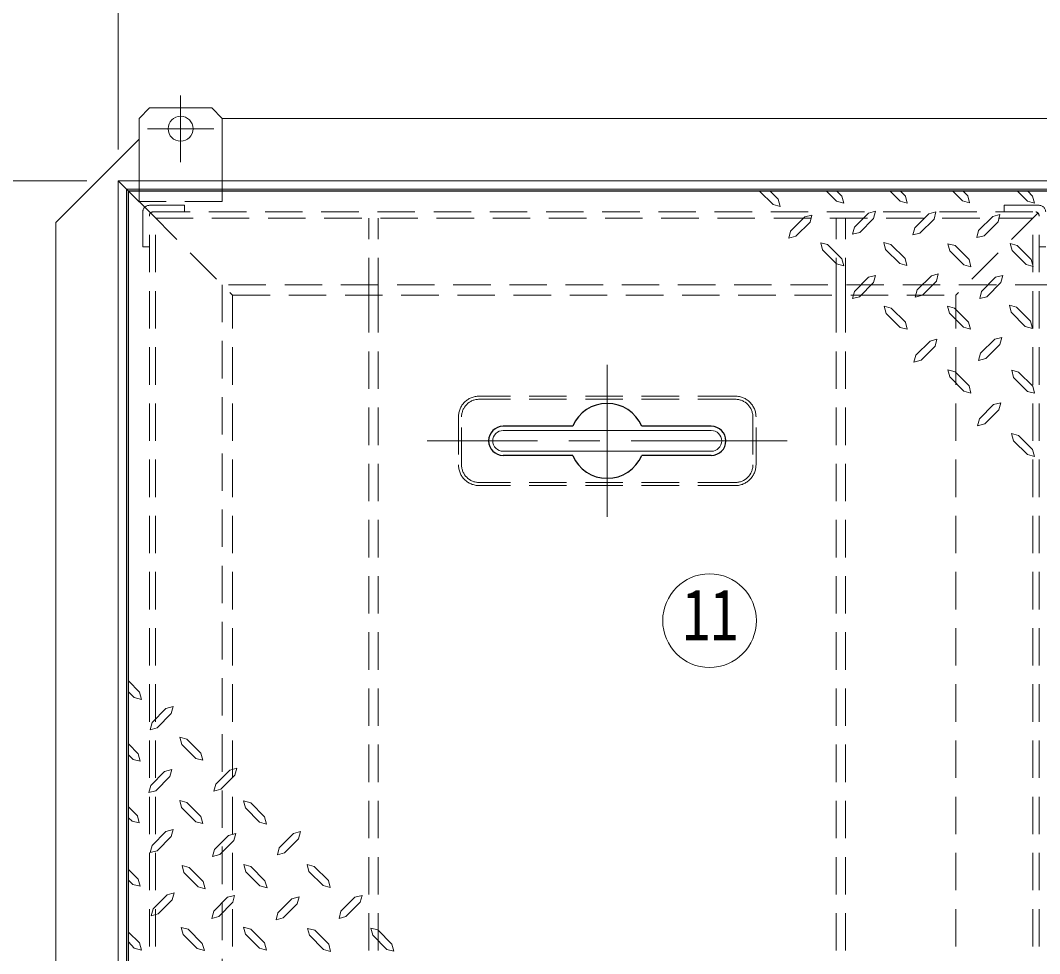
# Model space of a CAD drawing. Units: millimetres at full size, sheet at 1:15; details may follow other scales. Extents: x -3171 to 2904, y -2098 to 2117.
# Drawn here: x -2450.4 to -1960.6, y 1175.6 to 1624.1 of the extents above; entities that cross this region are included whole.
import ezdxf
from ezdxf.enums import TextEntityAlignment as Align

# ---------------------------------------------------------------- set-up
doc = ezdxf.new("R2010")
doc.units = ezdxf.units.MM
doc.header["$LTSCALE"] = 15
doc.linetypes.add('CHAIN1', pattern=[8, 5, -1, 1, -1])
doc.linetypes.add('DASHED1', pattern=[1.8, 1.2, -0.6])
doc.layers.add('0-0_ﾚｲﾔ1', color=4, linetype='Continuous', lineweight=9)
doc.styles.add('ＭＳ ゴシック', font='')
doc.styles.get('ＭＳ ゴシック').set_extended_font_data('MS Gothic')

msp = doc.modelspace()

# ---------------------------------------------------------------- linework, layer by layer
at = {"layer": '0-0_ﾚｲﾔ1', "linetype": 'CHAIN1'}
for p, q in [((-2403.38, 1877.05), (-2403.38, 1562.05)), ((-2373.38, 1588.05), (-2373.38, 1556.05)), ((-2389.38, 1572.05), (-2357.38, 1572.05)), ((-2843.38, 1547.05), (-2418.38, 1547.05)), ((-2168.38, 1458.55), (-2168.38, 1385.55)), ((-2081.88, 1422.05), (-2254.88, 1422.05))]:
    msp.add_line(p, q, dxfattribs=at)
at = {"layer": '0-0_ﾚｲﾔ1'}
for p, q in [((-2388.38, 1582.05), (-2393.38, 1577.05)), ((-2388.38, 1582.05), (-2358.38, 1582.05)), ((-2353.38, 1577.05), (-2358.38, 1582.05)), ((-2393.38, 1577.05), (-2393.38, 1547.05)), ((-2353.38, 1577.05), (-2353.38, 1547.05)), ((-1949.38, 1577.05), (-2353.38, 1577.05)), ((-2433.38, 1527.05), (-2393.38, 1567.05)), ((-2399.38, 1543.05), (-2398.38, 1542.05)), ((-2095.19, 1542.05), (-2088.71, 1535.72)), ((-2090.11, 1542.05), (-2086.25, 1538.19)), ((-2086.25, 1538.19), (-2085.28, 1534.76)), ((-2062.99, 1542.05), (-2058.16, 1537.22)), ((-2058.06, 1542.05), (-2055.7, 1539.69)), ((-2055.7, 1539.69), (-2054.73, 1536.36)), ((-2032.44, 1542.05), (-2027.62, 1537.22)), ((-2027.4, 1542.05), (-2025.04, 1539.69)), ((-2025.04, 1539.69), (-2024.19, 1536.26)), ((-2002.25, 1542.05), (-1997.71, 1537.33)), ((-1997.39, 1542.05), (-1995.14, 1539.79)), ((-1995.14, 1539.79), (-1994.28, 1536.47)), ((-1971.24, 1542.05), (-1966.41, 1537.22)), ((-1966.31, 1542.05), (-1963.95, 1539.69)), ((-1963.95, 1539.69), (-1962.98, 1536.26)), ((-2085.28, 1534.76), (-2088.71, 1535.72)), ((-2054.73, 1536.36), (-2058.16, 1537.22)), ((-2024.19, 1536.26), (-2027.62, 1537.22)), ((-1994.28, 1536.47), (-1997.71, 1537.33)), ((-1962.98, 1536.26), (-1966.41, 1537.22)), ((-2080.25, 1522.86), (-2073.39, 1529.72)), ((-2047.02, 1522.22), (-2040.37, 1528.97)), ((-2020.54, 1524.36), (-2013.79, 1531.22)), ((-2018.08, 1521.89), (-2011.32, 1528.65)), ((-1989.89, 1523.07), (-1983.03, 1529.93)), ((-1983.03, 1529.93), (-1979.7, 1530.79)), ((-1979.7, 1530.79), (-1980.56, 1527.36)), ((-2433.38, 1527.05), (-2433.38, 1152.05)), ((-2077.67, 1520.39), (-2070.92, 1527.15)), ((-2049.59, 1524.68), (-2050.45, 1521.36)), ((-2020.54, 1524.36), (-2021.51, 1521.04)), ((-1987.31, 1520.61), (-1980.56, 1527.36)), ((-2080.25, 1522.86), (-2081.1, 1519.54)), ((-2077.67, 1520.39), (-2081.1, 1519.54)), ((-2047.02, 1522.22), (-2050.45, 1521.36)), ((-2018.08, 1521.89), (-2021.51, 1521.04)), ((-1989.89, 1523.07), (-1990.74, 1519.75)), ((-1987.31, 1520.61), (-1990.74, 1519.75)), ((-2064.92, 1513.86), (-2065.78, 1517.29)), ((-2062.45, 1516.43), (-2065.78, 1517.29)), ((-2064.92, 1513.86), (-2058.16, 1507.1)), ((-2062.45, 1516.43), (-2055.7, 1509.57)), ((-2034.58, 1513.96), (-2035.44, 1517.39)), ((-2032.12, 1516.43), (-2035.44, 1517.39)), ((-2034.58, 1513.96), (-2027.83, 1507.21)), ((-2032.12, 1516.43), (-2025.26, 1509.67)), ((-2001.25, 1515.89), (-2004.68, 1516.75)), ((-2003.71, 1513.32), (-2004.68, 1516.75)), ((-2001.25, 1515.89), (-1994.5, 1509.14)), ((-1973.81, 1513.53), (-1974.77, 1516.96)), ((-1971.34, 1516), (-1974.77, 1516.96)), ((-1973.81, 1513.53), (-1967.06, 1506.78)), ((-1971.34, 1516), (-1964.59, 1509.25)), ((-2055.7, 1509.57), (-2054.73, 1506.24)), ((-2025.26, 1509.67), (-2024.4, 1506.35)), ((-2003.71, 1513.32), (-1997.07, 1506.67)), ((-1994.5, 1509.14), (-1993.64, 1505.71)), ((-1964.59, 1509.25), (-1963.63, 1505.92)), ((-2054.73, 1506.24), (-2058.16, 1507.1)), ((-2024.4, 1506.35), (-2027.83, 1507.21)), ((-1993.64, 1505.71), (-1997.07, 1506.67)), ((-1963.63, 1505.92), (-1967.06, 1506.78)), ((-2049.59, 1493.81), (-2042.84, 1500.67)), ((-2042.84, 1500.67), (-2039.51, 1501.53)), ((-2039.51, 1501.53), (-2040.37, 1498.1)), ((-2019.36, 1494.56), (-2012.61, 1501.31)), ((-2016.9, 1492.1), (-2010.14, 1498.85)), ((-2012.61, 1501.31), (-2009.29, 1502.28)), ((-2009.29, 1502.28), (-2010.14, 1498.85)), ((-1988.49, 1493.81), (-1981.74, 1500.67)), ((-1981.74, 1500.67), (-1978.31, 1501.53)), ((-1978.31, 1501.53), (-1979.27, 1498.1)), ((-2047.12, 1491.35), (-2040.37, 1498.1)), ((-2019.36, 1494.56), (-2020.33, 1491.13)), ((-1985.92, 1491.35), (-1979.27, 1498.1)), ((-2049.59, 1493.81), (-2050.55, 1490.49)), ((-2047.12, 1491.35), (-2050.55, 1490.49)), ((-2016.9, 1492.1), (-2020.33, 1491.13)), ((-1988.49, 1493.81), (-1989.35, 1490.49)), ((-1985.92, 1491.35), (-1989.35, 1490.49)), ((-2031.9, 1485.77), (-2035.23, 1486.74)), ((-2034.37, 1483.31), (-2035.23, 1486.74)), ((-2031.9, 1485.77), (-2025.04, 1479.02)), ((-2001.46, 1485.88), (-2004.89, 1486.84)), ((-2003.93, 1483.41), (-2004.89, 1486.84)), ((-2001.46, 1485.88), (-1994.71, 1479.13)), ((-1971.77, 1486.31), (-1975.09, 1487.27)), ((-1974.24, 1483.84), (-1975.09, 1487.27)), ((-1971.77, 1486.31), (-1964.91, 1479.56)), ((-2034.37, 1483.31), (-2027.62, 1476.55)), ((-2003.93, 1483.41), (-1997.18, 1476.66)), ((-1974.24, 1483.84), (-1967.48, 1477.09)), ((-1964.91, 1479.56), (-1964.05, 1476.13)), ((-2024.19, 1475.7), (-2027.62, 1476.55)), ((-2025.04, 1479.02), (-2024.19, 1475.7)), ((-1993.75, 1475.7), (-1997.18, 1476.66)), ((-1994.71, 1479.13), (-1993.75, 1475.7)), ((-1964.05, 1476.13), (-1967.48, 1477.09)), ((-1988.92, 1464.12), (-1982.17, 1470.87)), ((-2017.54, 1460.8), (-2010.79, 1467.55)), ((-1986.46, 1461.65), (-1979.7, 1468.41)), ((-2020.01, 1463.26), (-2020.97, 1459.83)), ((-2017.54, 1460.8), (-2020.97, 1459.83)), ((-1988.92, 1464.12), (-1989.89, 1460.69)), ((-1986.46, 1461.65), (-1989.89, 1460.69)), ((-2003.71, 1452.76), (-2004.68, 1456.19)), ((-2001.25, 1455.22), (-2004.68, 1456.19)), ((-2001.25, 1455.22), (-1994.5, 1448.47)), ((-1970.7, 1455.12), (-1974.02, 1455.97)), ((-1973.17, 1452.54), (-1974.02, 1455.97)), ((-1970.7, 1455.12), (-1963.84, 1448.26)), ((-2003.71, 1452.76), (-1997.07, 1446.01)), ((-1973.17, 1452.54), (-1966.41, 1445.79)), ((-1993.64, 1445.04), (-1997.07, 1446.01)), ((-1994.5, 1448.47), (-1993.64, 1445.04)), ((-1962.98, 1444.93), (-1966.41, 1445.79)), ((-1963.84, 1448.26), (-1962.98, 1444.93)), ((-1989.46, 1432.71), (-1982.7, 1439.47)), ((-1986.99, 1430.25), (-1980.24, 1437)), ((-1989.46, 1432.71), (-1990.42, 1429.28)), ((-1986.99, 1430.25), (-1990.42, 1429.28)), ((-1970.7, 1424.68), (-1974.13, 1425.53)), ((-1973.17, 1422.1), (-1974.13, 1425.53)), ((-1973.17, 1422.1), (-1966.41, 1415.46)), ((-1970.7, 1424.68), (-1963.95, 1417.92)), ((-1963.95, 1417.92), (-1962.98, 1414.49)), ((-1962.98, 1414.49), (-1966.41, 1415.46)), ((-2393.18, 1301.25), (-2398.38, 1306.66)), ((-2395.65, 1298.68), (-2398.38, 1301.41)), ((-2395.65, 1298.68), (-2392.22, 1297.82)), ((-2393.18, 1301.25), (-2392.22, 1297.82)), ((-2380.43, 1293.43), (-2387.07, 1286.67)), ((-2380.43, 1293.43), (-2377, 1294.39)), ((-2377.86, 1290.96), (-2377, 1294.39)), ((-2377.86, 1290.96), (-2384.61, 1284.21)), ((-2388.04, 1283.24), (-2387.07, 1286.67)), ((-2384.61, 1284.21), (-2388.04, 1283.24)), ((-2373.78, 1279.6), (-2370.35, 1278.63)), ((-2372.82, 1276.17), (-2373.78, 1279.6)), ((-2363.6, 1271.99), (-2370.35, 1278.63)), ((-2393.72, 1271.56), (-2398.38, 1276.41)), ((-2366.07, 1269.42), (-2372.82, 1276.17)), ((-2396.19, 1268.99), (-2398.38, 1271.18)), ((-2396.19, 1268.99), (-2392.76, 1268.13)), ((-2393.72, 1271.56), (-2392.76, 1268.13)), ((-2366.07, 1269.42), (-2362.64, 1268.56)), ((-2363.6, 1271.99), (-2362.64, 1268.56)), ((-2381.07, 1263.2), (-2377.64, 1264.06)), ((-2378.5, 1260.73), (-2377.64, 1264.06)), ((-2349.77, 1263.84), (-2356.53, 1257.09)), ((-2349.77, 1263.84), (-2346.34, 1264.81)), ((-2347.31, 1261.38), (-2346.34, 1264.81)), ((-2381.07, 1263.2), (-2387.72, 1256.45)), ((-2378.5, 1260.73), (-2385.25, 1253.87)), ((-2347.31, 1261.38), (-2354.06, 1254.62)), ((-2388.68, 1253.02), (-2387.72, 1256.45)), ((-2385.25, 1253.87), (-2388.68, 1253.02)), ((-2373.78, 1249.16), (-2370.35, 1248.3)), ((-2372.93, 1245.83), (-2373.78, 1249.16)), ((-2343.13, 1249.05), (-2339.7, 1248.09)), ((-2342.27, 1245.62), (-2343.13, 1249.05)), ((-2394.15, 1241.87), (-2398.38, 1246.1)), ((-2366.07, 1238.97), (-2372.93, 1245.83)), ((-2363.6, 1241.55), (-2370.35, 1248.3)), ((-2335.52, 1238.87), (-2342.27, 1245.62)), ((-2333.05, 1241.33), (-2339.7, 1248.09)), ((-2396.72, 1239.3), (-2398.38, 1240.96)), ((-2396.72, 1239.3), (-2393.29, 1238.44)), ((-2394.15, 1241.87), (-2393.29, 1238.44)), ((-2363.6, 1241.55), (-2362.74, 1238.12)), ((-2333.05, 1241.33), (-2332.09, 1237.9)), ((-2380.43, 1234.37), (-2387.07, 1227.61)), ((-2380.43, 1234.37), (-2377, 1235.22)), ((-2377.86, 1231.9), (-2377, 1235.22)), ((-2366.07, 1238.97), (-2362.74, 1238.12)), ((-2335.52, 1238.87), (-2332.09, 1237.9)), ((-2377.86, 1231.9), (-2384.61, 1225.04)), ((-2350.31, 1232.44), (-2357.06, 1225.68)), ((-2347.84, 1229.97), (-2354.6, 1223.22)), ((-2350.31, 1232.44), (-2346.88, 1233.4)), ((-2347.84, 1229.97), (-2346.88, 1233.4)), ((-2319.22, 1233.29), (-2325.98, 1226.54)), ((-2319.22, 1233.29), (-2315.79, 1234.26)), ((-2316.76, 1230.83), (-2315.79, 1234.26)), ((-2388.04, 1224.18), (-2387.07, 1227.61)), ((-2384.61, 1225.04), (-2388.04, 1224.18)), ((-2393.83, 1211.43), (-2398.38, 1215.98)), ((-2372.71, 1217.97), (-2369.28, 1217)), ((-2371.85, 1214.54), (-2372.71, 1217.97)), ((-2362.53, 1210.25), (-2369.28, 1217)), ((-2343.02, 1218.39), (-2339.59, 1217.43)), ((-2342.06, 1214.96), (-2343.02, 1218.39)), ((-2335.3, 1208.21), (-2342.06, 1214.96)), ((-2332.84, 1210.68), (-2339.59, 1217.43)), ((-2312.58, 1218.39), (-2309.15, 1217.54)), ((-2311.72, 1215.07), (-2312.58, 1218.39)), ((-2304.86, 1208.32), (-2311.72, 1215.07)), ((-2302.4, 1210.78), (-2309.15, 1217.54)), ((-2396.29, 1208.85), (-2398.38, 1210.94)), ((-2393.83, 1211.43), (-2392.86, 1208)), ((-2364.99, 1207.78), (-2371.85, 1214.54)), ((-2362.53, 1210.25), (-2361.67, 1206.82)), ((-2332.84, 1210.68), (-2331.87, 1207.25)), ((-2302.4, 1210.78), (-2301.54, 1207.35)), ((-2396.29, 1208.85), (-2392.86, 1208)), ((-2364.99, 1207.78), (-2361.67, 1206.82)), ((-2335.3, 1208.21), (-2331.87, 1207.25)), ((-2304.86, 1208.32), (-2301.54, 1207.35)), ((-2379.89, 1203.92), (-2386.65, 1197.17)), ((-2377.43, 1201.46), (-2384.18, 1194.71)), ((-2379.89, 1203.92), (-2376.46, 1204.89)), ((-2377.43, 1201.46), (-2376.46, 1204.89)), ((-2350.85, 1202.75), (-2357.49, 1195.99)), ((-2348.27, 1200.28), (-2355.03, 1193.42)), ((-2350.85, 1202.75), (-2347.42, 1203.6)), ((-2348.27, 1200.28), (-2347.42, 1203.6)), ((-2319.87, 1201.99), (-2326.62, 1195.24)), ((-2319.87, 1201.99), (-2316.44, 1202.96)), ((-2317.4, 1199.53), (-2316.44, 1202.96)), ((-2289.64, 1202.75), (-2296.39, 1195.99)), ((-2287.18, 1200.28), (-2293.93, 1193.42)), ((-2289.64, 1202.75), (-2286.21, 1203.6)), ((-2287.18, 1200.28), (-2286.21, 1203.6)), ((-2358.46, 1192.56), (-2357.49, 1195.99)), ((-2327.48, 1191.81), (-2326.62, 1195.24)), ((-2317.4, 1199.53), (-2324.16, 1192.78)), ((-2297.25, 1192.56), (-2296.39, 1195.99)), ((-2355.03, 1193.42), (-2358.46, 1192.56)), ((-2324.16, 1192.78), (-2327.48, 1191.81)), ((-2293.93, 1193.42), (-2297.25, 1192.56)), ((-2393.18, 1180.77), (-2398.38, 1185.97)), ((-2373.14, 1188.17), (-2369.71, 1187.31)), ((-2372.18, 1184.84), (-2373.14, 1188.17)), ((-2362.96, 1180.56), (-2369.71, 1187.31)), ((-2343.13, 1188.38), (-2339.7, 1187.42)), ((-2342.27, 1184.95), (-2343.13, 1188.38)), ((-2333.05, 1180.77), (-2339.7, 1187.42)), ((-2312.36, 1187.74), (-2308.93, 1186.88)), ((-2311.51, 1184.42), (-2312.36, 1187.74)), ((-2302.18, 1180.13), (-2308.93, 1186.88)), ((-2282.03, 1187.85), (-2278.6, 1186.99)), ((-2281.07, 1184.52), (-2282.03, 1187.85)), ((-2271.85, 1180.24), (-2278.6, 1186.99)), ((-2395.65, 1178.2), (-2398.38, 1181.32)), ((-2393.18, 1180.77), (-2392.22, 1177.34)), ((-2365.42, 1178.09), (-2372.18, 1184.84)), ((-2362.96, 1180.56), (-2361.99, 1177.13)), ((-2335.52, 1178.2), (-2342.27, 1184.95)), ((-2333.05, 1180.77), (-2332.09, 1177.34)), ((-2304.65, 1177.66), (-2311.51, 1184.42)), ((-2274.31, 1177.66), (-2281.07, 1184.52)), ((-2395.65, 1178.2), (-2392.22, 1177.34)), ((-2365.42, 1178.09), (-2361.99, 1177.13)), ((-2335.52, 1178.2), (-2332.09, 1177.34)), ((-2304.65, 1177.66), (-2301.32, 1176.7)), ((-2302.18, 1180.13), (-2301.32, 1176.7)), ((-2274.31, 1177.66), (-2270.99, 1176.81)), ((-2271.85, 1180.24), (-2270.99, 1176.81))]:
    msp.add_line(p, q, dxfattribs=at)
at = {"layer": '0-0_ﾚｲﾔ1', "color": 7, "lineweight": 18}
for p, q in [((-2399.38, 1543.05), (-2403.38, 1547.05)), ((-1013.38, 1547.05), (-2403.38, 1547.05)), ((-2403.38, 1547.05), (-2403.38, 1152.05)), ((-1017.38, 1543.05), (-2399.38, 1543.05)), ((-2399.38, 1543.05), (-2399.38, 1152.05)), ((-2118.38, 1427.05), (-2218.38, 1427.05)), ((-2118.38, 1417.05), (-2218.38, 1417.05))]:
    msp.add_line(p, q, dxfattribs=at)
at = {"layer": '0-0_ﾚｲﾔ1', "linetype": 'DASHED1'}
for p, q in [((-2393.38, 1547.05), (-2393.38, 1537.05)), ((-2353.38, 1547.05), (-2353.38, 1537.05)), ((-2387.91, 1531.58), (-2398.38, 1542.05)), ((-2353.38, 1537.05), (-2393.38, 1537.05)), ((-2388.38, 1535.25), (-2371.58, 1535.25)), ((-2371.58, 1535.25), (-2371.58, 1532.05)), ((-1977.68, 1532.05), (-1977.68, 1535.25)), ((-1960.88, 1535.25), (-1977.68, 1535.25)), ((-2391.58, 1532.05), (-2391.58, 1515.25)), ((-2385.38, 1529.05), (-1963.88, 1529.05)), ((-2385.38, 1152.05), (-2385.38, 1529.05)), ((-2282.88, 1492.05), (-2282.88, 1529.05)), ((-2278.38, 1492.05), (-2278.38, 1529.05)), ((-2058.38, 1492.05), (-2058.38, 1529.05)), ((-2053.88, 1492.05), (-2053.88, 1529.05)), ((-1963.88, 1152.05), (-1963.88, 1529.05)), ((-2388.38, 1515.25), (-2391.58, 1515.25)), ((-1957.68, 1515.25), (-1960.88, 1515.25)), ((-1063.38, 1497.05), (-2353.38, 1497.05)), ((-2353.38, 1497.05), (-2353.38, 1152.05))]:
    msp.add_line(p, q, dxfattribs=at)
at = {"layer": '0-0_ﾚｲﾔ1', "color": 5, "lineweight": 25}
for p, q in [((-1018.38, 1542.05), (-2398.38, 1542.05)), ((-2398.38, 1152.05), (-2398.38, 1542.05)), ((-2184.97, 1429.05), (-2218.38, 1429.05)), ((-2118.38, 1429.05), (-2151.8, 1429.05)), ((-2184.97, 1415.05), (-2218.38, 1415.05)), ((-2118.38, 1415.05), (-2151.8, 1415.05))]:
    msp.add_line(p, q, dxfattribs=at)
at = {"layer": '0-0_ﾚｲﾔ1', "color": 7, "linetype": 'DASHED1', "lineweight": 18}
for p, q in [((-2388.38, 1152.05), (-2388.38, 1530.45)), ((-2387.91, 1531.58), (-2348.38, 1492.05)), ((-2386.78, 1532.05), (-1962.48, 1532.05)), ((-1961.35, 1531.58), (-2000.88, 1492.05)), ((-1960.88, 1152.05), (-1960.88, 1530.45)), ((-2348.38, 1492.05), (-2000.88, 1492.05)), ((-2348.38, 1152.05), (-2348.38, 1492.05)), ((-2282.88, 1492.05), (-2282.88, 1152.05)), ((-2278.38, 1492.05), (-2278.38, 1152.05)), ((-2058.38, 1492.05), (-2058.38, 1152.05)), ((-2053.88, 1492.05), (-2053.88, 1152.05)), ((-2000.88, 1152.05), (-2000.88, 1492.05)), ((-2106.88, 1443.55), (-2229.88, 1443.55)), ((-2106.88, 1442.05), (-2229.88, 1442.05)), ((-2239.88, 1433.55), (-2239.88, 1410.55)), ((-2238.38, 1410.55), (-2238.38, 1433.55)), ((-2098.38, 1433.55), (-2098.38, 1410.55)), ((-2096.88, 1410.55), (-2096.88, 1433.55)), ((-2106.88, 1402.05), (-2229.88, 1402.05)), ((-2106.88, 1400.55), (-2229.88, 1400.55))]:
    msp.add_line(p, q, dxfattribs=at)
at = {"layer": '0-0_ﾚｲﾔ1'}
for points in [[(-2073.39, 1529.72), (-2070.06, 1530.58), (-2070.92, 1527.15)], [(-2049.59, 1524.68), (-2042.84, 1531.54), (-2039.41, 1532.4), (-2040.37, 1528.97)], [(-2013.79, 1531.22), (-2010.47, 1532.08), (-2011.32, 1528.65)], [(-2020.01, 1463.26), (-2013.25, 1470.02), (-2009.93, 1470.98), (-2010.79, 1467.55)], [(-1982.17, 1470.87), (-1978.74, 1471.73), (-1979.7, 1468.41)], [(-1982.7, 1439.47), (-1979.27, 1440.32), (-1980.24, 1437)], [(-2354.06, 1254.62), (-2357.49, 1253.77), (-2356.53, 1257.09)], [(-2316.76, 1230.83), (-2323.51, 1224.08), (-2326.84, 1223.11), (-2325.98, 1226.54)], [(-2354.6, 1223.22), (-2358.03, 1222.36), (-2357.06, 1225.68)], [(-2384.18, 1194.71), (-2387.5, 1193.74), (-2386.65, 1197.17)]]:
    msp.add_lwpolyline(points, dxfattribs=at)
msp.add_circle((-2373.38, 1572.05), 6, dxfattribs=at)
at = {"layer": '0-0_ﾚｲﾔ1', "color": 7, "lineweight": 18}
msp.add_circle((-2119.21, 1335.64), 22.5, dxfattribs=at)
at = {"layer": '0-0_ﾚｲﾔ1', "linetype": 'DASHED1'}
for centre, start, end in [((-2388.38, 1532.05), 90, 180), ((-1960.88, 1532.05), 0, 90)]:
    msp.add_arc(centre, 3.2, start, end, dxfattribs=at)
at = {"layer": '0-0_ﾚｲﾔ1', "color": 7, "linetype": 'DASHED1', "lineweight": 18}
for centre, radius, start, end in [((-2386.78, 1530.45), 1.6, 90, 180), ((-1962.48, 1530.45), 1.6, 0, 90), ((-2229.88, 1433.55), 10, 90, 180), ((-2229.88, 1433.55), 8.5, 90, 180), ((-2106.88, 1433.55), 10, 0, 90), ((-2106.88, 1433.55), 8.5, 0, 90), ((-2229.88, 1410.55), 10, 180, 270), ((-2229.88, 1410.55), 8.5, 180, 270), ((-2106.88, 1410.55), 8.5, 270, 0), ((-2106.88, 1410.55), 10, 270, 0)]:
    msp.add_arc(centre, radius, start, end, dxfattribs=at)
at = {"layer": '0-0_ﾚｲﾔ1', "color": 5, "lineweight": 25}
for centre, radius, start, end in [((-2168.38, 1422.05), 18, 22.8854, 157.1146), ((-2218.38, 1422.05), 7, 90, 270), ((-2118.38, 1422.05), 7, 270, 90), ((-2168.38, 1422.05), 18, 202.8854, 337.1146)]:
    msp.add_arc(centre, radius, start, end, dxfattribs=at)
at = {"layer": '0-0_ﾚｲﾔ1', "color": 7, "lineweight": 18}
for centre, start, end in [((-2218.38, 1422.05), 90, 270), ((-2118.38, 1422.05), 270, 90)]:
    msp.add_arc(centre, 5, start, end, dxfattribs=at)

# ---------------------------------------------------------------- texts
at = {"layer": '0-0_ﾚｲﾔ1', "color": 7, "style": 'ＭＳ ゴシック', "width": 0.8}
msp.add_text('11', height=24.74, dxfattribs=at).set_placement((-2132.33, 1318.77), align=Align.BOTTOM_LEFT)

doc.saveas('drawing.dxf')
